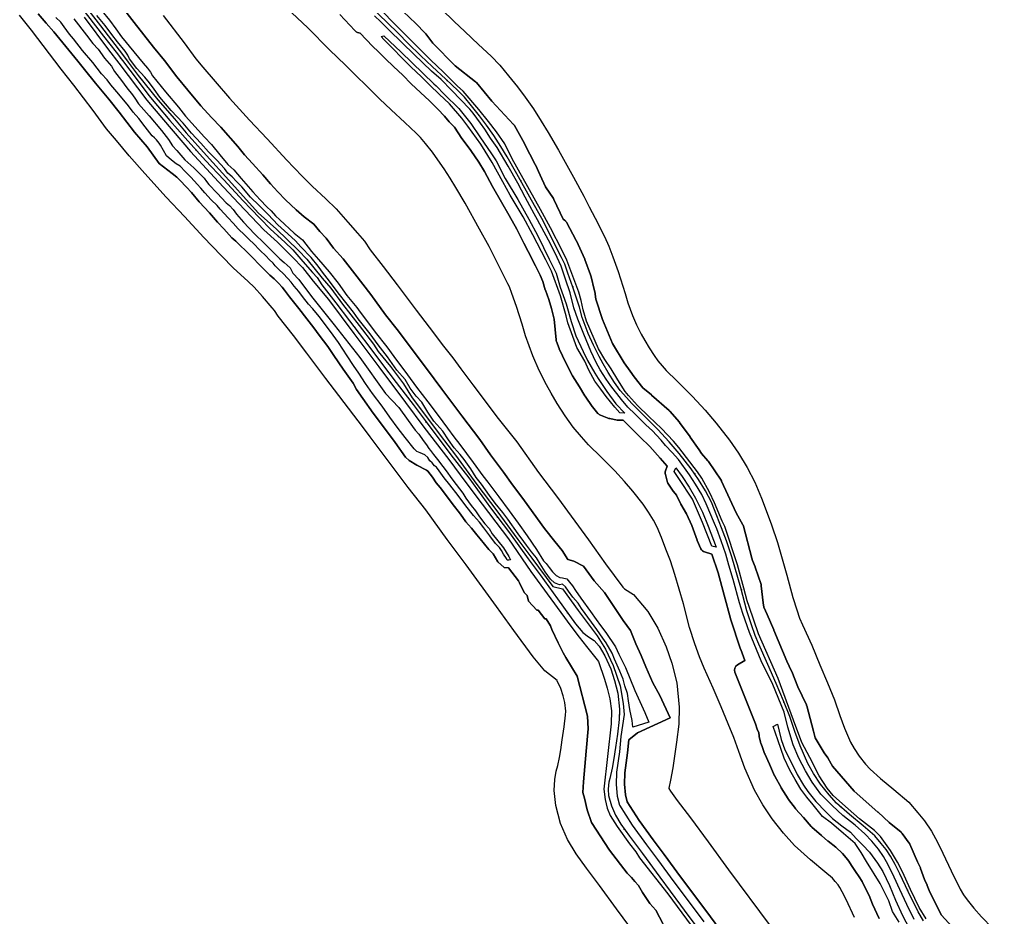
# Model space of a CAD drawing. Header units: inches. Extents: x 91426 to 118597, y 433843 to 446922.
# Drawn here: x 103293 to 104111, y 441175 to 441928 of the extents above; entities that cross this region are included whole.
import ezdxf

# ---------------------------------------------------------------- set-up
doc = ezdxf.new("R2010")
doc.units = ezdxf.units.IN
doc.header["$MEASUREMENT"] = 0
for name, color, linetype, true_color in [('As_waterkering_PWK', 7, 'Continuous', 0x8b0648), ('Beschermingszone_PWK', 7, 'Continuous', 0xde06d3), ('Kernzone_PWK', 7, 'Continuous', 0x33065f), ('Kruinlijnen_PWK', 7, 'Continuous', 0xda0676), ('Leggerbermen_PWK', 7, 'Continuous', 0xd60719), ('Referentiepunten_PWK', 7, 'Continuous', 0x7e0730)]:
    doc.layers.add(name, color=color, linetype=linetype, true_color=true_color)

msp = doc.modelspace()

# ---------------------------------------------------------------- linework, layer by layer
at = {"layer": 'As_waterkering_PWK'}
for points in [[(103338.6787, 441946.3746), (103363.4173, 441913.9631), (103374.0006, 441900.6016), (103390.934, 441878.5089), (103401.385, 441864.089), (103408.6611, 441855.4901), (103419.1122, 441843.1869), (103431.8122, 441828.7671), (103449.0101, 441809.5848), (103464.2237, 441793.5774), (103480.4956, 441775.9826), (103486.8456, 441769.2357), (103494.7831, 441761.0336), (103503.5144, 441752.1701), (103515.4207, 441741.1898), (103522.1676, 441734.7075), (103530.502, 441725.1825), (103538.5718, 441715.9221), (103542.4082, 441711.5565), (103546.377, 441705.6033), (103558.2833, 441690.3897), (103569.6604, 441675.4408), (103585.6677, 441654.1418), (103596.5156, 441639.8542), (103608.8188, 441623.5823), (103616.3594, 441613.925), (103622.974, 441605.0614), (103633.0282, 441591.7), (103654.5918, 441563.1249), (103669.6731, 441543.8103), (103687.7971, 441518.6748), (103703.5398, 441497.6404), (103719.4226, 441475.8932)], [(104050.5328, 441172.3722), (104046.0349, 441180.0451), (104037.8328, 441196.8462), (104030.689, 441211.7952), (104026.8525, 441219.7327), (104023.0161, 441226.6119), (104019.1796, 441232.3004), (104015.0786, 441237.3275), (104009.7869, 441243.5452), (103999.9973, 441251.8796), (103988.4879, 441261.4047), (103977.6399, 441271.062), (103971.4222, 441277.9411), (103964.2784, 441287.0693), (103958.4576, 441295.8006), (103953.6951, 441304.2672), (103947.2128, 441318.9516), (103942.8472, 441330.9902), (103938.4815, 441343.5579), (103933.1898, 441356.6548), (103926.9721, 441371.3392), (103920.2252, 441387.3466), (103912.5523, 441404.2799), (103909.3773, 441411.6883), (103906.3346, 441420.4196), (103902.6304, 441432.1935), (103897.6033, 441451.3759), (103889.9304, 441477.5697), (103885.5647, 441490.9312), (103881.3314, 441501.9114), (103877.4949, 441511.9656), (103872.8647, 441523.3427), (103867.9699, 441532.7354), (103862.1491, 441542.3927), (103855.7991, 441551.3886), (103845.7449, 441564.2209), (103837.5428, 441573.8782), (103828.0178, 441584.197), (103815.7146, 441596.6324), (103806.0573, 441606.0251), (103801.5594, 441611.0522), (103796.4, 441617.0054), (103791.6375, 441623.7523), (103786.3458, 441631.9544), (103782.2448, 441639.2304), (103778.8052, 441645.3158), (103773.9104, 441654.9731), (103769.677, 441664.7628), (103764.6499, 441678.1242), (103762.2687, 441686.8555), (103756.8447, 441703.6566), (103752.6114, 441715.2983), (103749.9655, 441722.7066), (103747.3197, 441728.3952), (103739.6467, 441743.3442), (103734.8842, 441752.8692), (103730.6509, 441761.0713), (103722.1842, 441776.4171), (103709.8811, 441798.5099), (103701.679, 441812.6651), (103696.3873, 441821.3964), (103690.4342, 441830.6568), (103684.3487, 441839.3881), (103678.6602, 441847.061), (103671.9133, 441855.5277), (103665.9601, 441862.6715), (103660.2716, 441868.36), (103650.2174, 441877.8851), (103638.8403, 441888.6007), (103629.4476, 441897.4643), (103618.5996, 441908.1799), (103610.5298, 441916.1174), (103601.1371, 441925.3779), (103587.9079, 441938.0779)], [(103719.4226, 441475.8932), (103729.3367, 441462.3185), (103743.7566, 441442.2101), (103759.1024, 441421.4402), (103765.0556, 441414.1642), (103769.8181, 441410.3277), (103774.5806, 441407.4173), (103778.6816, 441402.5225), (103783.5764, 441394.4527), (103788.4712, 441383.6048), (103791.7785, 441373.9474), (103794.5567, 441363.2318), (103795.8796, 441349.738), (103795.615, 441341.139), (103794.0275, 441328.8359), (103792.44, 441317.5911), (103791.1171, 441308.4629), (103789.6619, 441300.2608), (103787.6775, 441291.6619), (103786.8837, 441288.7514), (103786.4869, 441285.9733), (103786.2223, 441282.4014), (103786.7514, 441277.3743), (103789.1327, 441268.7754), (103792.44, 441260.8378), (103796.9379, 441253.2972), (103804.214, 441243.3753), (103815.1942, 441228.9555), (103829.7463, 441208.9794), (103847.0766, 441185.4314), (103850.1016, 441181.3598)], [(103850.1016, 441181.3598), (103881.8693, 441138.6001), (103900.1256, 441113.3323), (103909.9152, 441100.6323), (103918.9111, 441087.2708), (103930.2882, 441070.602), (103939.8132, 441055.5208), (103948.8091, 441040.1749), (103959.5247, 441021.654), (103964.6841, 441012.6582), (103969.9758, 441001.1488), (103973.4154, 440991.2269), (103975.3997, 440980.6435), (103976.3258, 440972.1768), (103976.3258, 440964.6362), (103975.532, 440954.3174), (103973.8122, 440938.707), (103971.2987, 440921.9059), (103968.6528, 440908.4121), (103965.6101, 440898.0934), (103961.5091, 440887.9069), (103958.3341, 440882.3506), (103956.4694, 440879.6158)]]:
    msp.add_lwpolyline(points, dxfattribs=at)
at = {"layer": 'Beschermingszone_PWK'}
for points in [[(104110.8587, 441127.9105), (104065.2151, 441177.4775), (104060.6456, 441187.1106), (104060.6125, 441187.1791), (104060.5745, 441187.2544), (104055.9202, 441196.3047), (104053.6267, 441202.0383), (104053.6037, 441202.0947), (104053.5277, 441202.2688), (104051.3796, 441206.9442), (104048.1515, 441216.2412), (104048.0475, 441216.5145), (104047.979, 441216.6722), (104045.5686, 441221.9687), (104039.0977, 441236.6271), (104039.008, 441236.8193), (104038.8537, 441237.1079), (104038.6809, 441237.3858), (104038.5788, 441237.5329), (104032.758, 441245.6027), (104032.6696, 441245.7215), (104032.462, 441245.9744), (104032.2383, 441246.2132), (104031.9995, 441246.4369), (104031.845, 441246.567), (104021.7021, 441254.7616), (104012.4364, 441263.3748), (104012.3519, 441263.4516), (103992.4439, 441281.1274), (103974.3871, 441301.8894), (103970.6727, 441308.5753), (103970.632, 441308.6471), (103970.4592, 441308.925), (103970.3456, 441309.0879), (103967.3052, 441313.2685), (103959.7874, 441325.8875), (103958.297, 441331.2623), (103952.7087, 441352.5584), (103952.702, 441352.5834), (103952.6071, 441352.8965), (103952.4918, 441353.2027), (103952.4013, 441353.408), (103945.3514, 441368.4776), (103940.107, 441381.3264), (103940.0972, 441381.3503), (103940.0122, 441381.5438), (103936.0437, 441390.0851), (103925.1418, 441416.1584), (103925.1136, 441416.2246), (103919.5165, 441429.0876), (103919.4742, 441429.1821), (103916.7091, 441435.1932), (103916.0942, 441438.8417), (103914.6556, 441453.0963), (103914.6381, 441453.2469), (103914.5848, 441453.5698), (103914.5105, 441453.8884), (103914.4243, 441454.1754), (103909.5295, 441468.8598), (103909.5208, 441468.8859), (103909.444, 441469.0964), (103907.4055, 441474.3199), (103906.8232, 441476.2999), (103899.6962, 441503.0923), (103899.6938, 441503.101), (103899.5989, 441503.4141), (103899.4836, 441503.7203), (103899.3486, 441504.0183), (103899.2296, 441504.2447), (103893.6406, 441514.2531), (103881.422, 441541.055), (103881.3569, 441541.1923), (103881.2026, 441541.4809), (103881.0298, 441541.7588), (103880.9948, 441541.8106), (103870.2792, 441557.4211), (103870.1237, 441557.6352), (103869.9156, 441557.8888), (103864.4684, 441564.0959), (103862.51, 441567.1258), (103862.4681, 441567.1896), (103862.4473, 441567.2205), (103855.1712, 441577.9361), (103855.064, 441578.0878), (103846.2413, 441590.0957), (103846.1788, 441590.179), (103845.9815, 441590.4201), (103837.9117, 441599.6805), (103837.9014, 441599.6923), (103837.6777, 441599.9311), (103837.4514, 441600.1438), (103822.767, 441613.1084), (103822.7545, 441613.1194), (103822.6456, 441613.2122), (103815.3716, 441619.2321), (103807.9923, 441628.4875), (103804.7793, 441633.1143), (103804.7258, 441633.1899), (103799.6876, 441640.1658), (103789.9287, 441656.345), (103781.5509, 441676.3229), (103776.0168, 441693.3473), (103775.0606, 441699.9077), (103775.0168, 441700.162), (103774.9636, 441700.3992), (103771.7478, 441713.2621), (103771.7267, 441713.3435), (103771.6318, 441713.6566), (103771.5847, 441713.7891), (103766.8221, 441726.6215), (103766.7539, 441726.7952), (103766.692, 441726.9384), (103759.7214, 441742.3858), (103759.6483, 441742.5406), (103759.565, 441742.702), (103751.3629, 441757.9156), (103751.2919, 441758.0428), (103751.1191, 441758.3207), (103750.9286, 441758.5866), (103750.721, 441758.8395), (103750.4973, 441759.0783), (103750.2585, 441759.302), (103750.0056, 441759.5096), (103749.7397, 441759.7001), (103749.6781, 441759.7406), (103748.6287, 441760.4197), (103740.7703, 441777.1187), (103740.7306, 441777.2011), (103740.5763, 441777.4897), (103740.431, 441777.7259), (103733.8644, 441787.7691), (103729.2731, 441797.3343), (103725.3314, 441806.1373), (103725.2524, 441806.3054), (103725.2196, 441806.3707), (103716.3561, 441823.7009), (103716.2644, 441823.8719), (103707.7977, 441838.9532), (103707.7679, 441839.0055), (103707.5951, 441839.2834), (103707.4046, 441839.5493), (103707.197, 441839.8022), (103707.0947, 441839.9153), (103688.9348, 441859.3911), (103675.9283, 441875.0251), (103675.8438, 441875.1241), (103675.6201, 441875.3629), (103675.3813, 441875.5866), (103675.1562, 441875.7727), (103658.0506, 441889.0905), (103639.3701, 441908.1682), (103633.4787, 441915.9807), (103633.4534, 441916.014), (103633.2458, 441916.2669), (103633.0517, 441916.4759), (103625.2465, 441924.4134), (103625.2169, 441924.4432), (103625.1441, 441924.5146), (103598.6857, 441949.9147)], [(103308.7179, 441932.6368), (103315.4921, 441924.9328), (103321.9063, 441917.6022), (103331.9057, 441905.2346), (103341.8481, 441893.0386), (103347.6678, 441886.0287), (103356.9144, 441874.6684), (103368.0182, 441861.053), (103376.6996, 441850.2671), (103389.5801, 441833.4029), (103399.9864, 441821.2842), (103410.2026, 441807.1178), (103420.92, 441798.7665), (103424.8282, 441795.6147), (103427.352, 441793.2112), (103432.9472, 441787.2257), (103437.1115, 441782.801), (103443.7151, 441775.1408), (103452.3023, 441765.8931), (103459.0492, 441757.9557), (103464.2462, 441752.3588), (103470.8741, 441744.9024), (103474.4419, 441742.158), (103486.2379, 441730.4915), (103496.2647, 441720.3328), (103502.8928, 441713.5693), (103506.5829, 441710.4064), (103510.0814, 441706.7832), (103513.0647, 441703.5404), (103515.2719, 441701.0878), (103519.394, 441695.5489), (103527.1203, 441685.5579), (103533.9678, 441676.9985), (103539.6359, 441669.3531), (103544.2681, 441663.3976), (103551.4232, 441653.7706), (103556.4092, 441646.1605), (103564.3981, 441634.7096), (103572.5638, 441623.174), (103575.4854, 441617.7291), (103580.8277, 441610.3322), (103589.5583, 441598.0299), (103597.1439, 441587.5165), (103607.8381, 441573.3897), (103616.4505, 441561.0863), (103619.73, 441558.1519), (103626.1326, 441554.223), (103634.1979, 441550.2524), (103635.2419, 441549.2084), (103639.0105, 441544.3458), (103642.15, 441539.4318), (103645.6933, 441535.4796), (103649.1509, 441530.7414), (103655.6706, 441522.226), (103662.6406, 441513.1517), (103667.1968, 441506.8535), (103669.3597, 441504.2579), (103671.9573, 441501.4007), (103676.2326, 441495.9593), (103679.056, 441492.4638), (103686.4736, 441483.5626), (103689.8975, 441480.0163), (103693.8084, 441473.4081), (103699.0881, 441468.5346), (103702.7042, 441468.3013), (103711.0928, 441457.452), (103712.1393, 441455.7776), (103716.0675, 441447.6409), (103718.476, 441445.1176), (103719.6448, 441440.4425), (103726.5259, 441432.7274), (103727.6035, 441432.8352), (103733.1961, 441425.5024), (103734.4257, 441425.3907), (103738.1446, 441419.6764), (103739.1149, 441416.5228), (103744.5541, 441405.5084), (103748.4987, 441396.9392), (103750.8899, 441393.1414), (103760.2825, 441377.4025), (103768.9822, 441343.8832), (103769.7142, 441333.2703), (103767.7678, 441314.7156), (103765.7791, 441288.8621), (103765.0415, 441279.8638), (103766.4678, 441275.1098), (103768.8695, 441265.3691), (103772.4462, 441254.7822), (103787.4455, 441231.7378), (103802.3142, 441212.2732), (103805.8813, 441208.7063), (103808.7681, 441205.4429), (103811.6599, 441201.9486), (103815.2156, 441196.107), (103821.1481, 441187.0014), (103826.1579, 441181.3494), (103838.3453, 441158.3908)], [(103892.3507, 441148.1), (103872.0991, 441175.594), (103861.4999, 441189.9028), (103846.945, 441209.3535), (103833.1952, 441227.8628), (103824.0872, 441240.1389), (103812.194, 441256.4757), (103802.215, 441272.1218), (103800.773, 441277.9929), (103800.0538, 441286.9823), (103800.2984, 441296.3998), (103802.6427, 441313.0704), (103803.7637, 441324.0555), (103811.0136, 441329.9318), (103838.3802, 441342.6266), (103829.607, 441361.3456), (103823.8081, 441371.8889), (103817.8329, 441385.2682), (103813.8803, 441394.7546), (103809.6355, 441404.7032), (103804.9254, 441415.6473), (103798.8483, 441424.2105), (103791.2047, 441435.8078), (103783.2056, 441447.603), (103774.5465, 441457.4611), (103765.6526, 441469.6019), (103757.5626, 441473.8088), (103752.5798, 441475.2536), (103747.7591, 441482.91), (103741.5293, 441490.4141), (103733.0273, 441501.3636), (103723.4761, 441514.3168), (103714.7135, 441526.2657), (103706.0908, 441537.7625), (103698.6933, 441548.4626), (103687.801, 441563.0741), (103678.7903, 441575.7953), (103663.8636, 441595.653), (103647.0714, 441617.9985), (103634.1156, 441635.3169), (103609.6525, 441668.023), (103599.8019, 441680.3692), (103587.5479, 441697.3667), (103574.0771, 441714.7053), (103564.3735, 441727.4157), (103556.2317, 441736.3455), (103550.0161, 441744.7228), (103544.6224, 441750.2549), (103539.6971, 441756.225), (103531.5263, 441762.613), (103524.7798, 441768.3782), (103516.063, 441776.8424), (103509.6902, 441783.3426), (103503.3646, 441790.1743), (103496.9063, 441797.6871), (103488.2158, 441807.1797), (103481.6052, 441814.553), (103476.0814, 441821.3921), (103461.8432, 441837.5287), (103454.0747, 441845.6991), (103445.1025, 441855.4402), (103434.1122, 441868.6286), (103425.0558, 441879.7551), (103414.5923, 441893.6624), (103405.4835, 441904.7803), (103389.1084, 441925.3474), (103378.6581, 441939.194)], [(103992.8094, 441175.0989), (103985.6233, 441190.1365), (103982.4717, 441196.657), (103980.3789, 441200.4097), (103978.9981, 441202.4571), (103976.6643, 441205.3179), (103974.3146, 441208.0788), (103967.8504, 441213.5821), (103955.9149, 441223.4598), (103942.3662, 441235.5214), (103933.1397, 441245.7295), (103923.731, 441257.7517), (103915.806, 441269.6391), (103908.9305, 441281.8623), (103900.7863, 441300.3113), (103895.7269, 441314.2632), (103891.6574, 441325.9783), (103886.9859, 441337.5403), (103880.9135, 441351.8815), (103874.4085, 441367.3148), (103866.7975, 441384.1116), (103862.7347, 441393.5915), (103858.8683, 441404.6864), (103854.5712, 441418.3451), (103849.4183, 441438.0075), (103842.1635, 441462.7739), (103838.4426, 441474.1621), (103834.6476, 441484.0054), (103830.9762, 441493.6268), (103827.4387, 441502.319), (103824.3464, 441508.2529), (103820.2589, 441515.0345), (103815.6708, 441521.5342), (103806.9958, 441532.6063), (103800.1018, 441540.7234), (103791.8649, 441549.6467), (103780.5089, 441561.1248), (103769.9524, 441571.3921), (103764.0338, 441578.007), (103756.9862, 441586.1388), (103750.1879, 441595.7698), (103743.5214, 441606.1028), (103738.7019, 441614.6536), (103734.7192, 441621.6999), (103728.6226, 441633.7283), (103723.3049, 441646.0256), (103717.0279, 441662.7091), (103714.3332, 441672.5895), (103709.5432, 441687.4271), (103705.5726, 441698.3461), (103703.6553, 441703.7145), (103702.3934, 441706.4277), (103695.0435, 441720.7473), (103690.3062, 441730.2218), (103686.5375, 441737.5238), (103678.453, 441752.1768), (103666.4053, 441773.8109), (103658.6638, 441787.1712), (103653.9704, 441794.9153), (103648.8802, 441802.8334), (103643.7473, 441810.1981), (103639.0138, 441816.5827), (103633.1516, 441823.9392), (103629.0011, 441828.9199), (103625.3939, 441832.527), (103615.883, 441841.5374), (103604.5415, 441852.2195), (103594.7161, 441861.4914), (103583.4997, 441872.5709), (103575.447, 441880.4917), (103566.2704, 441889.539), (103552.7193, 441902.548), (103534.7151, 441920.9437), (103521.1534, 441933.5926)], [(103646.6796, 441936.6671), (103657.2328, 441926.2426), (103666.2793, 441917.7057), (103677.6849, 441906.9632), (103688.1737, 441897.0265), (103695.5274, 441889.6727), (103702.9226, 441880.7985), (103710.3772, 441871.4437), (103716.8299, 441862.7401), (103723.6773, 441852.9156), (103730.3208, 441842.5813), (103736.0911, 441833.0602), (103744.6617, 441818.2691), (103757.1692, 441795.8094), (103765.9416, 441779.9093), (103770.5467, 441770.9871), (103775.3294, 441761.4217), (103783.2607, 441745.9691), (103787.0137, 441737.9003), (103790.2424, 441728.86), (103794.6859, 441716.6402), (103800.617, 441698.2683), (103802.7475, 441690.4564), (103806.7747, 441679.7525), (103810.1406, 441671.969), (103814.0739, 441664.2086), (103817.0791, 441658.8918), (103820.6053, 441652.6356), (103824.7972, 441646.1382), (103827.931, 441641.6986), (103831.5799, 441637.4884), (103834.9412, 441633.7315), (103843.8791, 441625.0385), (103856.9401, 441611.8372), (103867.4956, 441600.402), (103876.7442, 441589.5126), (103887.9017, 441575.272), (103895.6612, 441564.2793), (103902.8687, 441552.3214), (103909.2056, 441540.1616), (103914.7099, 441526.6366), (103918.6785, 441516.2362), (103923.2625, 441504.3464), (103928.1439, 441489.4063), (103936.1514, 441462.0706), (103941.0778, 441443.2723), (103944.3076, 441433.0061), (103946.6914, 441426.1657), (103949.1561, 441420.4146), (103956.8786, 441403.372), (103963.819, 441386.9054), (103970.153, 441371.9465), (103975.9408, 441357.6217), (103980.5434, 441344.3718), (103984.3539, 441333.8639), (103989.5068, 441322.1912), (103992.5789, 441316.7297), (103996.7164, 441310.5233), (104002.0482, 441303.7105), (104005.8589, 441299.4944), (104014.5463, 441291.7605), (104025.7148, 441282.5176), (104038.1647, 441271.9184), (104045.81, 441262.9352), (104051.3248, 441256.1751), (104057.1258, 441247.5736), (104062.3572, 441238.1932), (104066.7415, 441229.1221), (104073.8514, 441214.244), (104081.3125, 441198.9609), (104084.1479, 441194.124), (104087.1886, 441189.8506), (104092.7891, 441183.0654), (104099.2065, 441175.7312), (104108.419, 441166.1401)], [(103810.8939, 441158.6765), (103793.4385, 441182.3945), (103779.103, 441202.0733), (103768.1659, 441216.4364), (103759.3859, 441228.4092), (103752.1415, 441240.5542), (103746.5142, 441254.0597), (103742.3889, 441268.9568), (103741.0472, 441281.7026), (103741.7228, 441290.823), (103742.7322, 441297.8888), (103744.0295, 441302.6456), (103745.5551, 441309.2566), (103746.6845, 441315.6224), (103747.8934, 441323.9635), (103749.4318, 441334.8607), (103750.7038, 441344.7189), (103750.8118, 441348.2284), (103750.1144, 441355.3419), (103748.6496, 441360.9921), (103746.5837, 441367.0244), (103743.6831, 441373.4527), (103743.5129, 441373.7334), (103733.1866, 441382.0518), (103723.5704, 441393.805), (103707.3738, 441415.7262), (103692.8814, 441435.9357), (103667.3549, 441470.8874), (103651.5302, 441492.0313), (103633.6753, 441516.7936), (103618.8951, 441535.7226), (103597.0896, 441564.6183), (103586.963, 441578.076), (103580.5887, 441586.6176), (103573.1351, 441596.1634), (103560.6482, 441612.6783), (103549.7609, 441627.0178), (103533.769, 441648.2962), (103522.6583, 441662.8951), (103509.8843, 441679.2175), (103506.628, 441684.1019), (103504.7075, 441686.2874), (103496.606, 441695.5841), (103489.585, 441703.6081), (103484.5752, 441708.4214), (103472.2137, 441719.8215), (103462.5849, 441729.5962), (103454.291, 441738.1665), (103447.5917, 441745.2846), (103431.3943, 441762.7988), (103415.9412, 441779.0582), (103398.1738, 441798.8756), (103385.0763, 441813.7467), (103374.3367, 441826.3896), (103365.9407, 441836.3122), (103354.8514, 441851.6125), (103338.503, 441872.9421), (103327.8914, 441886.3392), (103303.0874, 441918.8364), (103293.1171, 441931.5486)], [(103413.4424, 441931.3344), (103431.0257, 441908.3937), (103440.7677, 441894.9522), (103446.7993, 441887.8239), (103456.9297, 441875.8983), (103469.1882, 441861.9798), (103485.7534, 441843.5032), (103500.7009, 441827.7759), (103517.0555, 441810.0916), (103523.0174, 441803.7571), (103530.559, 441795.9641), (103538.293, 441788.1129), (103549.6934, 441777.5992), (103558.3704, 441769.2625), (103568.1642, 441758.0696), (103576.1988, 441748.8496), (103582.1641, 441742.0615), (103586.9245, 441734.9209), (103597.8666, 441720.9393), (103609.5397, 441705.6014), (103625.5642, 441684.2795), (103636.3683, 441670.0497), (103648.4674, 441654.0477), (103656.1047, 441644.2666), (103662.9863, 441635.0453), (103672.96, 441621.7907), (103694.2548, 441593.5719), (103709.6706, 441573.8288), (103728.0936, 441548.2787), (103743.7452, 441527.366), (103769.8426, 441491.6326), (103784.1819, 441471.6366), (103798.5825, 441452.1461), (103799.8905, 441450.5474), (103807.6445, 441445.8088), (103819.4554, 441431.7119), (103827.9023, 441417.786), (103835.0129, 441402.0274), (103839.6996, 441388.3422), (103843.9369, 441371.9983), (103845.9549, 441351.4154), (103845.5163, 441337.1614), (103843.5782, 441322.1416), (103841.9362, 441310.5106), (103840.4865, 441300.5079), (103838.6693, 441290.2655), (103837.128, 441283.5865), (103837.2161, 441283.3753), (103838.6624, 441280.9505), (103844.2673, 441273.3074), (103855.2955, 441258.8246), (103870.0883, 441238.5182), (103887.2795, 441215.1591), (103922.2031, 441168.1517)]]:
    msp.add_lwpolyline(points, dxfattribs=at)
msp.add_lwpolyline([(103561.4682, 441932.1988), (103574.0143, 441918.5565, 0.13965717), (103576.3504, 441917.1252), (103578.4426, 441916.5412), (103583.705, 441911.0622), (103589.1678, 441905.1898, 0.02218305), (103589.4839, 441904.8788), (103593.4624, 441901.2981), (103599.71, 441895.0505), (103606.5385, 441888.6238), (103614.1584, 441881.2621), (103621.2012, 441874.0865, 0.01359156), (103621.3967, 441873.8977), (103629.1394, 441866.8226), (103636.7324, 441859.6157), (103643.7069, 441852.6412), (103649.3324, 441846.8934), (103653.2454, 441842.0968, 0.0181356), (103653.4846, 441841.8243), (103657.4535, 441837.622), (103663.845, 441828.1577, 0.01184563), (103663.9822, 441827.9646), (103671.3077, 441818.1535), (103677.9621, 441808.2349), (103682.6447, 441800.4716), (103689.3331, 441787.8817), (103696.8374, 441774.8829), (103703.3094, 441763.524), (103709.8955, 441752.0308), (103715.7478, 441740.456), (103719.4119, 441733.5204), (103725.3377, 441721.4055), (103729.4218, 441713.4925), (103731.692, 441708.1953), (103733.6688, 441701.2767, 0.01965504), (103733.7915, 441700.9034), (103736.6332, 441693.2823), (103738.8205, 441685.6271), (103741.0642, 441676.7767), (103742.6714, 441659.3268, 0.0681393), (103742.9779, 441658.0054), (103745.1846, 441652.2129, 0.02010798), (103745.3427, 441651.8433), (103750.9122, 441640.147), (103756.1493, 441629.673, 0.02505745), (103756.3954, 441629.2368), (103762.2991, 441619.9007), (103766.8038, 441612.3929, 0.01955718), (103767.018, 441612.0658), (103773.0521, 441603.5892, 0.01476935), (103773.2303, 441603.3537), (103777.7555, 441597.7315, 0.13575945), (103779.9204, 441596.1755), (103787.0264, 441593.5546, 0.04000737), (103787.7956, 441593.3389), (103793.7881, 441592.1652, 0.04838837), (103794.7491, 441592.072), (103798.9861, 441592.072), (103806.6845, 441584.1505), (103813.207, 441577.7611), (103821.1832, 441569.9156), (103830.031, 441560.287), (103835.7744, 441553.5536), (103834.352, 441549.5235, 0.15623419), (103834.2625, 441546.4746), (103836.1634, 441539.8797, 0.08082546), (103836.8503, 441538.428), (103840.9287, 441532.5077, 0.01271655), (103841.0782, 441532.302), (103843.5404, 441529.0905), (103847.3341, 441521.74), (103851.8468, 441513.6172), (103856.5451, 441503.6184), (103860.8418, 441491.4866, 0.01901568), (103860.9822, 441491.1333), (103863.9953, 441484.3211, 0.21614348), (103867.0766, 441481.5712), (103873.1268, 441479.6805), (103878.4708, 441464.1032), (103883.5823, 441445.3612), (103888.7363, 441425.8028, 0.0160215), (103888.8278, 441425.4958), (103897.2945, 441400.0957, 0.01118771), (103897.37, 441399.8851), (103900.8986, 441390.692), (103894.6365, 441386.9016, 0.36716171), (103892.5842, 441380.7648), (103909.918, 441337.4957), (103911.2011, 441333.1331, 0.02776973), (103911.387, 441332.6102), (103912.4626, 441330.0454), (103912.7786, 441327.5164, 0.02563088), (103912.8681, 441327.012), (103913.995, 441322.1291, 0.03603203), (103914.2069, 441321.4413), (103915.3847, 441318.4126), (103917.4494, 441312.7691, 0.01687531), (103917.5759, 441312.4563), (103921.4401, 441303.7619), (103925.7496, 441294.0306, 0.02192184), (103925.9445, 441293.6381), (103931.2304, 441284.0664, 0.01177424), (103931.349, 441283.863), (103937.1072, 441274.5058, 0.02530463), (103937.3937, 441274.089), (103943.187, 441266.5132, 0.01815614), (103943.4179, 441266.2331), (103949.9179, 441258.9031), (103956.505, 441251.4569, 0.03194078), (103956.9575, 441251.0069), (103964.9549, 441244.0092), (103970.4163, 441239.2481, 0.01603695), (103970.6646, 441239.0452), (103977.0867, 441234.1342), (103982.7974, 441228.8543), (103985.6362, 441225.2639), (103987.9233, 441222.3749), (103990.314, 441218.789), (103993.5833, 441213.6592), (103996.5414, 441209.3421), (103999.0198, 441205.2474), (104002.2914, 441199.0545), (104004.9649, 441193.4752), (104007.9027, 441186.4501), (104013.3193, 441174.2626)], format="xyb", dxfattribs=at)
at = {"layer": 'Kernzone_PWK'}
for points in [[(103598.6857, 441949.9147), (103625.1441, 441924.5146), (103625.2169, 441924.4432), (103625.2465, 441924.4134), (103633.0517, 441916.4759), (103633.2458, 441916.2669), (103633.4534, 441916.014), (103633.4787, 441915.9807), (103639.3701, 441908.1682), (103658.0506, 441889.0905), (103675.1562, 441875.7727), (103675.3813, 441875.5866), (103675.6201, 441875.3629), (103675.8438, 441875.1241), (103675.9283, 441875.0251), (103688.9348, 441859.3911), (103707.0947, 441839.9153), (103707.197, 441839.8022), (103707.4046, 441839.5493), (103707.5951, 441839.2834), (103707.7679, 441839.0055), (103707.7977, 441838.9532), (103716.2644, 441823.8719), (103716.3561, 441823.7009), (103725.2196, 441806.3707), (103725.2524, 441806.3054), (103725.3314, 441806.1373), (103729.2731, 441797.3343), (103733.8644, 441787.7691), (103740.431, 441777.7259), (103740.5763, 441777.4897), (103740.7306, 441777.2011), (103740.7703, 441777.1187), (103748.6287, 441760.4197), (103749.6781, 441759.7406), (103749.7397, 441759.7001), (103750.0056, 441759.5096), (103750.2585, 441759.302), (103750.4973, 441759.0783), (103750.721, 441758.8395), (103750.9286, 441758.5866), (103751.1191, 441758.3207), (103751.2919, 441758.0428), (103751.3629, 441757.9156), (103759.565, 441742.702), (103759.6483, 441742.5406), (103759.7214, 441742.3858), (103766.692, 441726.9384), (103766.7539, 441726.7952), (103766.8221, 441726.6215), (103771.5847, 441713.7891), (103771.6318, 441713.6566), (103771.7267, 441713.3435), (103771.7478, 441713.2621), (103774.9636, 441700.3992), (103775.0168, 441700.162), (103775.0606, 441699.9077), (103776.0168, 441693.3473), (103781.5509, 441676.3229), (103789.9287, 441656.345), (103799.6876, 441640.1658), (103804.7258, 441633.1899), (103804.7793, 441633.1143), (103807.9923, 441628.4875), (103815.3716, 441619.2321), (103822.6456, 441613.2122), (103822.7545, 441613.1194), (103822.767, 441613.1084), (103837.4514, 441600.1438), (103837.6777, 441599.9311), (103837.9014, 441599.6923), (103837.9117, 441599.6805), (103845.9815, 441590.4201), (103846.1788, 441590.179), (103846.2413, 441590.0957), (103855.064, 441578.0878), (103855.1712, 441577.9361), (103862.4473, 441567.2205), (103862.4681, 441567.1896), (103862.51, 441567.1258), (103864.4684, 441564.0959), (103869.9156, 441557.8888), (103870.1237, 441557.6352), (103870.2792, 441557.4211), (103880.9948, 441541.8106), (103881.0298, 441541.7588), (103881.2026, 441541.4809), (103881.3569, 441541.1923), (103881.422, 441541.055), (103893.6406, 441514.2531), (103899.2296, 441504.2447), (103899.3486, 441504.0183), (103899.4836, 441503.7203), (103899.5989, 441503.4141), (103899.6938, 441503.101), (103899.6962, 441503.0923), (103906.8232, 441476.2999), (103907.4055, 441474.3199), (103909.444, 441469.0964), (103909.5208, 441468.8859), (103909.5295, 441468.8598), (103914.4243, 441454.1754), (103914.5105, 441453.8884), (103914.5848, 441453.5698), (103914.6381, 441453.2469), (103914.6556, 441453.0963), (103916.0942, 441438.8417), (103916.7091, 441435.1932), (103919.4742, 441429.1821), (103919.5165, 441429.0876), (103925.1136, 441416.2246), (103925.1418, 441416.1584), (103936.0437, 441390.0851), (103940.0122, 441381.5438), (103940.0972, 441381.3503), (103940.107, 441381.3264), (103945.3514, 441368.4776), (103952.4013, 441353.408), (103952.4918, 441353.2027), (103952.6071, 441352.8965), (103952.702, 441352.5834), (103952.7087, 441352.5584), (103958.297, 441331.2623), (103959.7874, 441325.8875), (103967.3052, 441313.2685), (103970.3456, 441309.0879), (103970.4592, 441308.925), (103970.632, 441308.6471), (103970.6727, 441308.5753), (103974.3871, 441301.8894), (103992.4439, 441281.1274), (104012.3519, 441263.4516), (104012.4364, 441263.3748), (104021.7021, 441254.7616), (104031.845, 441246.567), (104031.9995, 441246.4369), (104032.2383, 441246.2132), (104032.462, 441245.9744), (104032.6696, 441245.7215), (104032.758, 441245.6027), (104038.5788, 441237.5329), (104038.6809, 441237.3858), (104038.8537, 441237.1079), (104039.008, 441236.8193), (104039.0977, 441236.6271), (104045.5686, 441221.9687), (104047.979, 441216.6722), (104048.0475, 441216.5145), (104048.1515, 441216.2412), (104051.3796, 441206.9442), (104053.5277, 441202.2688), (104053.6037, 441202.0947), (104053.6267, 441202.0383), (104055.9202, 441196.3047), (104060.5745, 441187.2544), (104060.6125, 441187.1791), (104060.6456, 441187.1106), (104065.2151, 441177.4775), (104110.8587, 441127.9105)], [(103838.3453, 441158.3908), (103826.1579, 441181.3494), (103821.1481, 441187.0014), (103815.2156, 441196.107), (103811.6599, 441201.9486), (103808.7681, 441205.4429), (103805.8813, 441208.7063), (103802.3142, 441212.2732), (103787.4455, 441231.7378), (103772.4462, 441254.7822), (103768.8695, 441265.3691), (103766.4678, 441275.1098), (103765.0415, 441279.8638), (103765.7791, 441288.8621), (103767.7678, 441314.7156), (103769.7142, 441333.2703), (103768.9822, 441343.8832), (103760.2825, 441377.4025), (103750.8899, 441393.1414), (103748.4987, 441396.9392), (103744.5541, 441405.5084), (103739.1149, 441416.5228), (103738.1446, 441419.6764), (103734.4257, 441425.3907), (103733.1961, 441425.5024), (103727.6035, 441432.8352), (103726.5259, 441432.7274), (103719.6448, 441440.4425), (103718.476, 441445.1176), (103716.0675, 441447.6409), (103712.1393, 441455.7776), (103711.0928, 441457.452), (103702.7042, 441468.3013), (103699.0881, 441468.5346), (103693.8084, 441473.4081), (103689.8975, 441480.0163), (103686.4736, 441483.5626), (103679.056, 441492.4638), (103676.2326, 441495.9593), (103671.9573, 441501.4007), (103669.3597, 441504.2579), (103667.1968, 441506.8535), (103662.6406, 441513.1517), (103655.6706, 441522.226), (103649.1509, 441530.7414), (103645.6933, 441535.4796), (103642.15, 441539.4318), (103639.0105, 441544.3458), (103635.2419, 441549.2084), (103634.1979, 441550.2524), (103626.1326, 441554.223), (103619.73, 441558.1519), (103616.4505, 441561.0863), (103607.8381, 441573.3897), (103597.1439, 441587.5165), (103589.5583, 441598.0299), (103580.8277, 441610.3322), (103575.4854, 441617.7291), (103572.5638, 441623.174), (103564.3981, 441634.7096), (103556.4092, 441646.1605), (103551.4232, 441653.7706), (103544.2681, 441663.3976), (103539.6359, 441669.3531), (103533.9678, 441676.9985), (103527.1203, 441685.5579), (103519.394, 441695.5489), (103515.2719, 441701.0878), (103513.0647, 441703.5404), (103510.0814, 441706.7832), (103506.5829, 441710.4064), (103502.8928, 441713.5693), (103496.2647, 441720.3328), (103486.2379, 441730.4915), (103474.4419, 441742.158), (103470.8741, 441744.9024), (103464.2462, 441752.3588), (103459.0492, 441757.9557), (103452.3023, 441765.8931), (103443.7151, 441775.1408), (103437.1115, 441782.801), (103432.9472, 441787.2257), (103427.352, 441793.2112), (103424.8282, 441795.6147), (103420.92, 441798.7665), (103410.2026, 441807.1178), (103399.9864, 441821.2842), (103389.5801, 441833.4029), (103376.6996, 441850.2671), (103368.0182, 441861.053), (103356.9144, 441874.6684), (103347.6678, 441886.0287), (103341.8481, 441893.0386), (103331.9057, 441905.2346), (103321.9063, 441917.6022), (103315.4921, 441924.9328), (103308.7179, 441932.6368)], [(103378.6581, 441939.194), (103389.1084, 441925.3474), (103405.4835, 441904.7803), (103414.5923, 441893.6624), (103425.0558, 441879.7551), (103434.1122, 441868.6286), (103445.1025, 441855.4402), (103454.0747, 441845.6991), (103461.8432, 441837.5287), (103476.0814, 441821.3921), (103481.6052, 441814.553), (103488.2158, 441807.1797), (103496.9063, 441797.6871), (103503.3646, 441790.1743), (103509.6902, 441783.3426), (103516.063, 441776.8424), (103524.7798, 441768.3782), (103531.5263, 441762.613), (103539.6971, 441756.225), (103544.6224, 441750.2549), (103550.0161, 441744.7228), (103556.2317, 441736.3455), (103564.3735, 441727.4157), (103574.0771, 441714.7053), (103587.5479, 441697.3667), (103599.8019, 441680.3692), (103609.6525, 441668.023), (103634.1156, 441635.3169), (103647.0714, 441617.9985), (103663.8636, 441595.653), (103678.7903, 441575.7953), (103687.801, 441563.0741), (103698.6933, 441548.4626), (103706.0908, 441537.7625), (103714.7135, 441526.2657), (103723.4761, 441514.3168), (103733.0273, 441501.3636), (103741.5293, 441490.4141), (103747.7591, 441482.91), (103752.5798, 441475.2536), (103757.5626, 441473.8088), (103765.6526, 441469.6019), (103774.5465, 441457.4611), (103783.2056, 441447.603), (103791.2047, 441435.8078), (103798.8483, 441424.2105), (103804.9254, 441415.6473), (103809.6355, 441404.7032), (103813.8803, 441394.7546), (103817.8329, 441385.2682), (103823.8081, 441371.8889), (103829.607, 441361.3456), (103838.3802, 441342.6266), (103811.0136, 441329.9318), (103803.7637, 441324.0555), (103802.6427, 441313.0704), (103800.2984, 441296.3998), (103800.0538, 441286.9823), (103800.773, 441277.9929), (103802.215, 441272.1218), (103812.194, 441256.4757), (103824.0872, 441240.1389), (103833.1952, 441227.8628), (103846.945, 441209.3535), (103861.4999, 441189.9028), (103872.0991, 441175.594), (103892.3507, 441148.1)]]:
    msp.add_lwpolyline(points, dxfattribs=at)
msp.add_lwpolyline([(104013.3193, 441174.2626), (104007.9027, 441186.4501), (104004.9649, 441193.4752), (104002.2914, 441199.0545), (103999.0198, 441205.2474), (103996.5414, 441209.3421), (103993.5833, 441213.6592), (103990.314, 441218.789), (103987.9233, 441222.3749), (103985.6362, 441225.2639), (103982.7974, 441228.8543), (103977.0867, 441234.1342), (103970.6646, 441239.0452, -0.01603697), (103970.4163, 441239.2481), (103964.9549, 441244.0092), (103956.9575, 441251.0069, -0.03194078), (103956.505, 441251.4569), (103949.9179, 441258.9031), (103943.4179, 441266.2331, -0.01815613), (103943.187, 441266.5132), (103937.3937, 441274.089, -0.02530463), (103937.1072, 441274.5058), (103931.349, 441283.863, -0.01177426), (103931.2304, 441284.0664), (103925.9445, 441293.6381, -0.02192184), (103925.7496, 441294.0306), (103921.4401, 441303.7619), (103917.5759, 441312.4563, -0.01687531), (103917.4494, 441312.7691), (103915.3847, 441318.4126), (103914.2069, 441321.4413, -0.03603203), (103913.995, 441322.1291), (103912.8681, 441327.012, -0.02563088), (103912.7786, 441327.5164), (103912.4626, 441330.0454), (103911.387, 441332.6102, -0.02776973), (103911.2011, 441333.1331), (103909.918, 441337.4957), (103892.5842, 441380.7648, -0.36716171), (103894.6365, 441386.9016), (103900.8986, 441390.692), (103897.37, 441399.8851, -0.01118771), (103897.2945, 441400.0957), (103888.8278, 441425.4958, -0.0160215), (103888.7363, 441425.8028), (103883.5823, 441445.3612), (103878.4708, 441464.1032), (103873.1268, 441479.6805), (103867.0766, 441481.5712, -0.21614348), (103863.9953, 441484.3211), (103860.9822, 441491.1333, -0.01901569), (103860.8418, 441491.4866), (103856.5451, 441503.6184), (103851.8468, 441513.6172), (103847.3341, 441521.74), (103843.5404, 441529.0905), (103841.0782, 441532.302, -0.01271655), (103840.9287, 441532.5077), (103836.8503, 441538.428, -0.08082546), (103836.1634, 441539.8797), (103834.2625, 441546.4746, -0.15623419), (103834.352, 441549.5235), (103835.7744, 441553.5536), (103830.031, 441560.287), (103821.1832, 441569.9156), (103813.207, 441577.7611), (103806.6845, 441584.1505), (103798.9861, 441592.072), (103794.7491, 441592.072, -0.04838837), (103793.7881, 441592.1652), (103787.7956, 441593.3389, -0.04000739), (103787.0264, 441593.5546), (103779.9204, 441596.1755, -0.13575945), (103777.7555, 441597.7315), (103773.2303, 441603.3537, -0.01476935), (103773.0521, 441603.5892), (103767.018, 441612.0658, -0.01955718), (103766.8038, 441612.3929), (103762.2991, 441619.9007), (103756.3954, 441629.2368, -0.02505745), (103756.1493, 441629.673), (103750.9122, 441640.147), (103745.3427, 441651.8433, -0.02010798), (103745.1846, 441652.2129), (103742.9779, 441658.0054, -0.0681393), (103742.6714, 441659.3268), (103741.0642, 441676.7767), (103738.8205, 441685.6271), (103736.6332, 441693.2823), (103733.7915, 441700.9034, -0.01965504), (103733.6688, 441701.2767), (103731.692, 441708.1953), (103729.4218, 441713.4925), (103725.3377, 441721.4055), (103719.4119, 441733.5204), (103715.7478, 441740.456), (103709.8955, 441752.0308), (103703.3094, 441763.524), (103696.8374, 441774.8829), (103689.3331, 441787.8817), (103682.6447, 441800.4716), (103677.9621, 441808.2349), (103671.3077, 441818.1535), (103663.9822, 441827.9646, -0.01184563), (103663.845, 441828.1577), (103657.4535, 441837.622), (103653.4846, 441841.8243, -0.01813561), (103653.2454, 441842.0968), (103649.3324, 441846.8934), (103643.7069, 441852.6412), (103636.7324, 441859.6157), (103629.1394, 441866.8226), (103621.3967, 441873.8977, -0.01359159), (103621.2012, 441874.0865), (103614.1584, 441881.2621), (103606.5385, 441888.6238), (103599.71, 441895.0505), (103593.4624, 441901.2981), (103589.4839, 441904.8788, -0.02218305), (103589.1678, 441905.1898), (103583.705, 441911.0622), (103578.4426, 441916.5412), (103576.3504, 441917.1252, -0.13965717), (103574.0143, 441918.5565), (103561.4682, 441932.1988)], format="xyb", dxfattribs=at)
at = {"layer": 'Kruinlijnen_PWK'}
for points in [[(103349.3394, 441937.8021), (103360.8488, 441922.5885), (103379.3697, 441898.5114), (103384.1322, 441892.1614), (103392.5989, 441880.9166), (103409.1354, 441860.6759), (103422.8937, 441844.6686), (103432.8156, 441833.0269), (103449.8813, 441813.8446), (103468.5345, 441793.207), (103485.4678, 441774.157), (103493.4053, 441765.558), (103508.222, 441752.3288), (103526.8752, 441734.3371), (103533.8867, 441727.0611), (103546.719, 441711.0537), (103553.995, 441702.5871), (103563.7846, 441689.3579), (103577.6753, 441671.3662), (103589.7787, 441655.6643), (103593.7475, 441649.7112), (103604.0014, 441636.9703), (103614.717, 441622.4182), (103621.9931, 441610.7765), (103636.6775, 441591.4618), (103645.5411, 441579.4233), (103658.3734, 441562.7545), (103676.3651, 441538.1482), (103693.0339, 441516.1877), (103710.6287, 441492.1106), (103722.2704, 441476.3679), (103739.9975, 441452.5553), (103747.935, 441450.7032), (103761.1642, 441432.5792), (103777.0392, 441411.1479), (103784.183, 441400.1677), (103790.533, 441386.5416), (103796.4862, 441369.476), (103798.9997, 441354.6593), (103799.7211, 441345.2813), (103797.0153, 441326.878), (103795.6924, 441313.9134), (103793.3111, 441296.98), (103793.0466, 441286.7935), (103793.8403, 441276.8716), (103795.6924, 441269.331), (103806.408, 441252.5299), (103818.4466, 441235.9934), (103827.5748, 441223.6903), (103841.3331, 441205.1694), (103855.8852, 441185.7225), (103866.4686, 441171.435)], [(103347.2722, 441929.9223), (103367.6452, 441902.5378), (103376.3765, 441891.4253), (103399.9244, 441860.2044), (103413.8151, 441843.8002), (103436.3047, 441817.3418), (103459.7204, 441791.8095), (103476.786, 441773.6855), (103497.8205, 441751.5927), (103509.3299, 441741.274), (103522.1622, 441728.4416), (103530.232, 441720.1073), (103539.0955, 441708.5979), (103551.9279, 441693.252), (103573.0946, 441664.8092), (103594.129, 441636.631), (103616.4863, 441606.8654), (103631.9645, 441586.2278), (103652.7343, 441558.9757), (103662.3916, 441546.2757), (103675.4885, 441528.6808), (103702.8729, 441492.5651), (103721.5261, 441465.313), (103746.6616, 441430.7848), (103754.996, 441419.2754), (103762.1397, 441410.2795), (103768.0929, 441402.342), (103778.1471, 441389.7743), (103783.1742, 441374.9576), (103785.5554, 441367.2847), (103787.7873, 441358.5854), (103789.1102, 441348.2667), (103788.9779, 441337.4187), (103782.6279, 441282.7822), (103783.8186, 441274.1832), (103785.4061, 441266.9071), (103788.0519, 441260.5571), (103793.7405, 441251.5613), (103804.3238, 441237.0092), (103809.4832, 441230.13), (103812.5259, 441225.2352), (103836.3385, 441195.0726), (103875.3646, 441141.8913)]]:
    msp.add_lwpolyline(points, dxfattribs=at)
for points in [[(104052.6882, 441174.0098, 0), (104046.9997, 441183.6671, 0), (104039.7236, 441198.7483, 0), (104032.9767, 441213.4327, 0), (104028.8757, 441221.6348, 0), (104022.7902, 441231.4245, 0), (104014.4559, 441242.9338, 0), (104009.561, 441248.2255, 0), (103996.9933, 441257.8828, 0), (103982.5735, 441270.3183, 0), (103974.9006, 441277.462, 0), (103969.7412, 441283.6798, 0), (103963.1266, 441293.8662, 0), (103955.3214, 441309.3444, 0), (103948.7068, 441321.7798, 0), (103941.6953, 441340.6976, 0), (103928.7307, 441375.4904, 0), (103912.3265, 441412.929, 0), (103904.389, 441435.8155, 0), (103902.8015, 441440.578, 0), (103899.891, 441451.1613, 0), (103894.5994, 441470.7406, 0), (103884.016, 441503.0198, 0), (103881.8993, 441507.2531, 0), (103875.417, 441522.7313, 0), (103871.3301, 441531.7171, 0), (103864.7014, 441543.3688, 0), (103861.1295, 441548.6605, 0), (103845.5191, 441569.1658, 0), (103841.0211, 441574.3251, 0), (103830.9669, 441585.0408, 0), (103820.3836, 441595.095, 0), (103810.8586, 441604.2231, 0), (103803.4502, 441612.6898, 0), (103800.6721, 441616.1294, 0), (103794.3221, 441625.7867, 0), (103788.7658, 441635.1794, 0), (103783.4741, 441642.8524, 0), (103778.1825, 441651.9805, 0), (103768.2606, 441675.1316, 0), (103765.3501, 441684.6566, 0), (103763.6303, 441692.4618, 0), (103761.646, 441699.4733, 0), (103751.7241, 441726.064, 0), (103747.7553, 441734.2661, 0), (103737.9657, 441753.1838, 0), (103729.6313, 441768.662, 0), (103715.2115, 441794.7235, 0), (103705.9511, 441810.9954, 0), (103699.7333, 441823.5631, 0), (103692.8542, 441833.7496, 0), (103685.975, 441842.3486, 0), (103678.0375, 441852.5351, 0), (103664.9406, 441867.8809, 0), (103660.1781, 441872.1143, 0), (103648.4041, 441883.756, 0), (103637.4238, 441894.0747, 0), (103626.4436, 441905.055, 0), (103615.1988, 441916.4321, 0), (103588.7404, 441942.8905, 0)], [(104042.797, 441173.5011, 0), (104036.447, 441185.9366, 0), (104030.6261, 441198.6366, 0), (104025.9959, 441209.0877, 0), (104020.9688, 441219.4064, 0), (104017.0001, 441226.2856, 0), (104012.7667, 441232.371, 0), (104007.3427, 441239.2502, 0), (104001.3896, 441245.3356, 0), (103993.1875, 441252.4794, 0), (103983.001, 441260.6815, 0), (103974.0052, 441269.0159, 0), (103964.6125, 441278.6732, 0), (103957.2041, 441288.7274, 0), (103951.6478, 441298.1201, 0), (103946.0916, 441308.7035, 0), (103941.4614, 441319.9483, 0), (103936.9634, 441334.6327, 0), (103933.8797, 441347.1715, 0), (103924.2223, 441370.4549, 0), (103914.565, 441390.2987, 0), (103904.7754, 441414.1112, 0), (103899.0403, 441430.0517, 0), (103896.3945, 441438.9153, 0), (103890.9705, 441458.6268, 0), (103887.5309, 441470.5331, 0), (103884.8851, 441479.6612, 0), (103880.9164, 441490.7737, 0), (103877.3445, 441500.8279, 0), (103875.3601, 441505.4581, 0), (103868.3486, 441521.8623, 0), (103864.909, 441529.6676, 0), (103859.6173, 441538.3988, 0), (103854.5903, 441546.2041, 0), (103845.1975, 441559.0364, 0), (103839.9059, 441564.8572, 0), (103834.4819, 441570.9427, 0), (103830.6454, 441575.3083, 0), (103826.9412, 441579.5416, 0), (103823.5017, 441582.9812, 0), (103817.9454, 441588.1406, 0), (103814.1089, 441592.1094, 0), (103809.0818, 441597.1365, 0), (103802.8641, 441602.825, 0), (103797.5724, 441609.4396, 0), (103788.4443, 441620.8167, 0), (103784.7401, 441626.373, 0), (103779.713, 441634.1782, 0), (103776.1411, 441640.2636, 0), (103774.0245, 441645.0261, 0), (103771.7755, 441649.7886, 0), (103765.8224, 441664.0762, 0), (103760.9741, 441676.5784, 0), (103759.2078, 441681.4064, 0), (103757.6203, 441686.3012, 0), (103754.4918, 441698.8035, 0), (103750.6553, 441710.3129, 0), (103746.8189, 441721.0285, 0), (103741.9241, 441732.0087, 0), (103736.3678, 441742.989, 0), (103727.0608, 441759.9878, 0), (103724.415, 441765.0149, 0), (103720.5785, 441771.6295, 0), (103716.7927, 441779.0807, 0), (103710.575, 441790.7224, 0), (103702.5052, 441804.8776, 0), (103693.3771, 441820.6204, 0), (103687.6885, 441828.4256, 0), (103683.0583, 441835.8339, 0), (103679.4864, 441840.9933, 0), (103673.1364, 441849.3277, 0), (103670.3583, 441852.7673, 0), (103655.094, 441868.5995, 0), (103646.2811, 441877.6382, 0), (103638.3436, 441884.6497, 0), (103623.5269, 441898.9372, 0), (103614.0019, 441907.933, 0), (103602.2279, 441919.4424, 0), (103595.8779, 441925.9247, 0), (103590.5356, 441931.0413, 0)]]:
    msp.add_polyline3d(points, dxfattribs=at)
at = {"layer": 'Leggerbermen_PWK'}
for points in [[(103362.2017, 441935.1731), (103368.5517, 441927.2356), (103373.8434, 441919.9595), (103378.6059, 441913.4772), (103388.7924, 441900.7772), (103396.5976, 441891.3844), (103400.4341, 441887.1511), (103402.8153, 441883.8438), (103404.6674, 441880.8011), (103415.3831, 441867.3073), (103426.3633, 441854.475), (103432.3164, 441846.8021), (103448.0592, 441829.3395), (103453.88, 441823.2541), (103460.8915, 441814.5228), (103467.7707, 441806.3207), (103472.7978, 441801.8228), (103478.7509, 441794.679), (103488.5405, 441783.5665), (103494.6259, 441776.8196), (103500.3145, 441770.7342), (103504.0187, 441767.4269), (103507.5905, 441763.4581), (103511.1624, 441759.8863), (103523.201, 441748.7737), (103530.3447, 441743.0852), (103537.7531, 441733.4279), (103543.7062, 441726.8133), (103552.7021, 441716.3622), (103559.9781, 441706.8372), (103567.3865, 441696.5184), (103575.7209, 441686.5965), (103578.499, 441682.4955), (103582.2032, 441677.733), (103591.0667, 441665.8267), (103600.8563, 441653.3913), (103606.8095, 441645.4537), (103618.3189, 441629.9756), (103625.8595, 441619.7891), (103635.12, 441607.486), (103643.8512, 441595.9766), (103651.6564, 441585.2609), (103657.0804, 441578.1171), (103661.9752, 441571.7671), (103667.5315, 441564.2265), (103673.22, 441556.6859), (103681.4221, 441545.441), (103685.5232, 441540.1494), (103694.6513, 441527.8462), (103703.2503, 441516.0722), (103710.7909, 441505.7535), (103718.3316, 441495.0378), (103726.2691, 441483.5284), (103732.0899, 441474.0034), (103734.4712, 441471.8867), (103736.8525, 441468.5794), (103739.6306, 441465.0075), (103742.6733, 441461.8325), (103745.716, 441460.245), (103748.0973, 441459.9805), (103751.6691, 441458.9221), (103754.0504, 441456.2763), (103756.4317, 441453.1013), (103758.9452, 441449.1325), (103763.3108, 441442.9148), (103771.6452, 441431.67), (103776.4077, 441425.0554), (103779.8473, 441420.0283), (103784.4775, 441413.9429), (103792.4151, 441402.0366), (103795.3255, 441395.8189), (103800.7495, 441384.7063), (103808.5547, 441365.524), (103817.1537, 441347.1354), (103820.5397, 441338.9113), (103807.0305, 441334.7345), (103806.5703, 441340.2563), (103804.5859, 441349.3844), (103803.3953, 441356.925), (103802.4692, 441362.8782), (103800.3526, 441369.3605), (103798.8974, 441374.9167), (103796.1192, 441381.6636), (103791.7536, 441391.8501), (103789.7692, 441396.7449), (103784.6098, 441405.3439), (103781.8317, 441409.1803), (103776.8046, 441416.5887), (103772.3067, 441422.8064), (103764.1046, 441434.3158), (103761.3265, 441438.5492), (103756.8285, 441443.7085), (103752.9921, 441448.6033), (103750.4785, 441452.3075), (103747.965, 441454.6888), (103745.4514, 441454.1596), (103741.4937, 441455.668), (103737.9218, 441458.7107), (103733.4129, 441465.0075), (103729.3118, 441471.7544), (103726.4014, 441476.5169), (103722.0358, 441481.6763), (103717.8024, 441487.2326), (103715.6857, 441490.4076), (103710.9232, 441496.8899), (103702.3243, 441509.193), (103697.9586, 441514.7493), (103691.7409, 441522.4222), (103686.8461, 441529.0368), (103680.2315, 441538.4296), (103675.6013, 441544.1181), (103671.2357, 441551.3942), (103665.6794, 441559.1994), (103662.3721, 441563.3004), (103657.345, 441568.7244), (103652.4502, 441575.4713), (103647.82, 441582.8797), (103640.147, 441591.3463), (103635.2522, 441598.7547), (103630.0929, 441607.0891), (103625.5949, 441612.1162), (103620.5678, 441618.8631), (103616.2022, 441626.1391), (103609.323, 441633.9443), (103601.3855, 441645.0569), (103593.7126, 441655.2433), (103586.9657, 441664.5038), (103576.9115, 441677.0715), (103573.075, 441682.4955), (103567.5188, 441689.2424), (103560.1104, 441698.7674), (103551.9083, 441709.7476), (103547.9396, 441714.907), (103543.4416, 441721.257), (103537.4885, 441728.2685), (103528.7572, 441737.2643), (103524.2593, 441742.4237), (103517.9093, 441748.1123), (103509.5749, 441755.7852), (103501.5051, 441764.3842), (103493.8322, 441771.9248), (103486.6884, 441779.0686), (103479.2801, 441787.6676), (103475.0467, 441792.0332), (103471.3425, 441796.002), (103467.7707, 441799.177), (103464.7279, 441803.0134), (103458.3779, 441810.0249), (103451.4988, 441817.0364), (103445.0165, 441824.3124), (103437.3435, 441832.5145), (103430.332, 441840.9812), (103420.1456, 441851.5646), (103410.7528, 441862.8094), (103405.9903, 441869.424), (103402.0216, 441874.7157), (103398.0528, 441879.4782), (103391.4382, 441886.8865), (103385.3528, 441894.824), (103383.7653, 441898.1313), (103381.5163, 441901.4386), (103375.2986, 441909.1116), (103370.4038, 441915.197), (103364.8475, 441923.0022), (103357.9684, 441931.3366)], [(103338.5657, 441928.4945), (103349.2813, 441914.8684), (103354.4407, 441907.8569), (103358.9386, 441903.0944), (103364.2303, 441895.5538), (103370.1834, 441888.6746), (103372.697, 441884.1767), (103378.6501, 441876.636), (103383.148, 441870.6829), (103387.7409, 441864.6204), (103388.2561, 441863.9403), (103389.7626, 441861.9516), (103392.8053, 441857.3214), (103401.8012, 441847.1349), (103411.9877, 441834.9641), (103417.9408, 441827.4234), (103421.3804, 441822.1317), (103424.9523, 441818.0307), (103431.6992, 441810.3578), (103439.2398, 441803.6109), (103447.7065, 441794.8796), (103449.6909, 441792.2338), (103451.8075, 441789.5879), (103458.6867, 441782.3119), (103466.3597, 441774.2421), (103469.0055, 441771.9931), (103472.0482, 441768.6858), (103474.9586, 441764.8493), (103480.9118, 441757.9702), (103490.0399, 441748.3128), (103498.1097, 441740.3753), (103503.666, 441734.6868), (103511.2066, 441727.4107), (103514.9108, 441724.1034), (103519.8056, 441719.6055), (103522.1869, 441715.3722), (103527.2139, 441709.9482), (103531.0504, 441704.6565), (103538.9831, 441694.2525), (103545.5693, 441685.9883), (103556.8141, 441671.9653), (103578.2454, 441644.5809), (103599.8422, 441614.4334), (103610.8225, 441602.5271), (103618.8923, 441591.6792), (103624.5808, 441583.6094), (103627.6235, 441580.3021), (103631.1954, 441574.8781), (103634.2381, 441571.3062), (103635.9579, 441568.2635), (103637.5454, 441566.5437), (103639.9267, 441563.2364), (103643.234, 441559.1354), (103647.7319, 441553.3145), (103650.51, 441549.4781), (103655.4048, 441542.8635), (103659.109, 441538.2333), (103664.533, 441530.9572), (103667.1788, 441526.7239), (103671.6767, 441520.5061), (103675.2486, 441516.0082), (103678.4236, 441511.1134), (103682.9216, 441505.2926), (103686.4934, 441501.1915), (103689.1393, 441496.8259), (103698.6643, 441484.9196), (103703.0299, 441477.7758), (103704.5858, 441475.0076), (103703.0402, 441474.7734), (103701.7287, 441474.6798), (103701.0114, 441476.1816), (103698.6301, 441479.7535), (103696.9103, 441482.6639), (103695.1905, 441485.442), (103691.8832, 441488.617), (103687.1207, 441495.0993), (103682.0936, 441501.8462), (103678.5217, 441506.4765), (103673.4946, 441512.0327), (103667.0123, 441520.2348), (103660.53, 441528.9661), (103653.6509, 441537.8296), (103649.0206, 441543.7828), (103644.655, 441549.4713), (103642.406, 441552.514), (103640.9508, 441553.7047), (103638.9664, 441556.3505), (103636.9821, 441558.0703), (103635.2623, 441560.8484), (103632.7487, 441562.9651), (103628.9123, 441564.6849), (103626.1341, 441565.7432), (103623.7529, 441567.9922), (103616.2122, 441577.6495), (103610.3914, 441585.1902), (103603.5122, 441594.5829), (103597.0299, 441603.8433), (103588.9601, 441614.2944), (103583.007, 441622.7611), (103577.4507, 441631.36), (103573.0851, 441637.9746), (103567.5288, 441646.0444), (103560.2528, 441657.157), (103553.6382, 441666.2851), (103544.2454, 441678.8528), (103538.8215, 441685.4674), (103535.3819, 441689.3039), (103530.2225, 441695.7862), (103527.1798, 441699.8873), (103523.211, 441704.2529), (103520.6975, 441707.8248), (103517.9193, 441710.8675), (103514.0829, 441714.9685), (103510.7756, 441718.0113), (103507.2037, 441721.4508), (103505.6162, 441723.5675), (103502.1766, 441726.6102), (103499.663, 441729.6529), (103494.5037, 441734.68), (103489.212, 441740.2363), (103485.9047, 441743.1467), (103481.9359, 441747.2478), (103476.3797, 441752.5394), (103472.014, 441757.302), (103468.0453, 441761.6676), (103461.1661, 441768.8114), (103458.6525, 441771.8541), (103453.6255, 441776.7489), (103448.4661, 441782.5697), (103445.1588, 441786.4062), (103441.8515, 441789.8458), (103439.6025, 441792.3593), (103436.2952, 441795.9312), (103434.84, 441797.651), (103431.9296, 441800.4291), (103427.6962, 441804.927), (103424.2566, 441806.7791), (103420.4202, 441810.0864), (103416.3191, 441813.6583), (103411.292, 441822.5219), (103410.2337, 441824.1094), (103407.9847, 441827.1521), (103406.1327, 441828.7396), (103404.2806, 441830.3271), (103398.4597, 441837.8677), (103393.0357, 441844.8792), (103388.4055, 441850.3032), (103384.3045, 441855.5949), (103379.1451, 441861.9449), (103374.7795, 441867.2365), (103369.6201, 441873.1897), (103366.5774, 441877.2907), (103361.8149, 441882.4501), (103354.5388, 441891.9751), (103345.9398, 441901.897), (103338.2669, 441911.8189), (103335.0919, 441915.6554), (103330.594, 441921.7408), (103327.6835, 441925.7096), (103323.5825, 441929.546)], [(104030.1329, 441171.346), (104024.7089, 441180.2095), (104021.4016, 441189.2054), (104014.2579, 441203.6252), (104002.8808, 441222.0138), (103998.2505, 441229.6867), (103993.3557, 441237.0951), (103983.4339, 441245.5617), (103973.3797, 441254.1607), (103965.9713, 441259.8493), (103958.1661, 441269.6389), (103952.8744, 441275.9889), (103947.8473, 441282.8681), (103942.9525, 441290.8056), (103938.5869, 441298.6108), (103933.8244, 441308.665), (103928.4004, 441324.1431), (103924.6962, 441335.2557), (103928.1358, 441337.24), (103929.591, 441331.4192), (103931.3108, 441324.4077), (103934.4858, 441315.8088), (103940.0421, 441304.8285), (103944.6723, 441294.9066), (103949.964, 441286.1754), (103953.6682, 441280.8837), (103960.4151, 441272.2847), (103968.7494, 441263.6857), (103974.438, 441258.1295), (103982.1109, 441251.9117), (103989.2547, 441246.6201), (103994.1495, 441241.4607), (103999.7058, 441235.7721), (104005.3943, 441229.819), (104012.0089, 441220.6909), (104016.3745, 441213.8117), (104021.9308, 441202.0377), (104027.0902, 441189.7345), (104032.911, 441176.7699), (104038.4673, 441166.3189)]]:
    msp.add_lwpolyline(points, dxfattribs=at)
for points in [[(103792.7545, 441605.84), (103800.1629, 441598.0347), (103796.1941, 441598.167), (103791.8285, 441603.0618), (103784.5524, 441611.7931), (103780.0545, 441618.0108), (103775.1597, 441624.7577), (103770.0003, 441634.0181), (103766.693, 441641.4265), (103760.2107, 441653.0682), (103756.6388, 441662.1963), (103752.5378, 441673.7057), (103751.0826, 441679.3943), (103746.4524, 441696.1954), (103738.7794, 441716.9652), (103734.0169, 441726.3579), (103723.169, 441747.5246), (103715.2315, 441762.6059), (103704.2512, 441780.7299), (103698.1658, 441791.8424), (103689.0377, 441808.1143), (103679.7772, 441823.3279), (103668.797, 441838.5415), (103663.6376, 441845.1561), (103653.4511, 441857.1946), (103644.7199, 441865.3967), (103637.0469, 441872.8051), (103629.8221, 441879.893), (103629.8207, 441879.8943), (103620.9073, 441888.2832), (103598.2854, 441911.0374), (103596.0364, 441913.6833), (103598.4177, 441914.0802), (103612.9698, 441900.4541), (103640.1558, 441873.9247), (103642.2063, 441872.2759), (103649.2178, 441865.1321), (103661.2563, 441853.3582), (103671.3105, 441840.7904), (103678.8512, 441829.6779), (103688.5085, 441815.3904), (103692.6095, 441809.305), (103700.1502, 441794.4883), (103710.6012, 441777.0257), (103719.994, 441760.6215), (103727.27, 441746.4663), (103736.9273, 441726.8871), (103742.8805, 441715.3777), (103746.1878, 441703.4714), (103751.0826, 441689.5808), (103755.3159, 441674.7641), (103759.2847, 441662.7255), (103765.3701, 441649.6286), (103769.0743, 441641.9557), (103775.1597, 441631.3723), (103777.9378, 441626.8744), (103785.3462, 441616.1587)], [(103873.188, 441486.3803), (103865.2505, 441506.3564), (103857.0484, 441525.8033), (103845.4067, 441543.2659), (103841.7025, 441549.0867), (103842.8932, 441552.1294), (103848.3171, 441544.7211), (103854.2703, 441535.9898), (103859.4297, 441526.5971), (103865.2505, 441514.9554), (103870.1453, 441503.1814), (103876.7599, 441485.5866)]]:
    msp.add_lwpolyline(points, close=True, dxfattribs=at)
at = {"layer": 'Referentiepunten_PWK'}
for p in [(103377.7353, 441895.729), (103651.3781, 441876.7855), (103441.077, 441818.4332), (103713.0877, 441792.7518), (103510.0924, 441746.1037), (103756.7407, 441703.9427), (103573.9429, 441669.7425), (103794.2682, 441620.0254), (103633.9721, 441590.4492), (103858.9141, 441546.9757), (103693.654, 441510.8491), (103898.0376, 441449.7187), (103752.2821, 441430.6711), (103933.549, 441355.7658), (103795.7335, 441344.9901), (103981.1435, 441267.943), (103799.8492, 441249.3273), (104037.2398, 441198.087)]:
    msp.add_point(p, dxfattribs=at)

doc.saveas('drawing.dxf')
